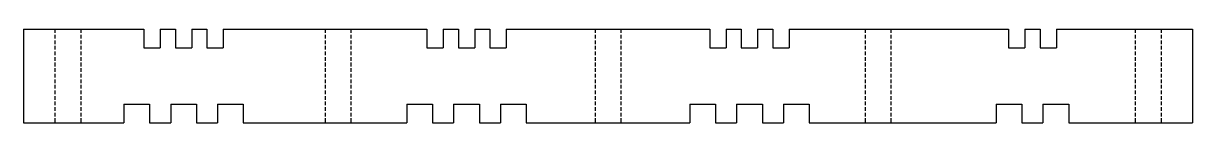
# Model space of a CAD drawing. Header units: millimetres. Extents: x 0 to 500, y 0 to 40.
import ezdxf

# ---------------------------------------------------------------- set-up
doc = ezdxf.new("R2010")
doc.units = ezdxf.units.MM
doc.linetypes.add('HIDDEN2', pattern=[4.7625, 3.175, -1.5875])
doc.layers.add('Comp-sub', color=6, linetype='Continuous')

# ---------------------------------------------------------------- blocks, each defined once
blk = doc.blocks.new('42PN307-311')
at = {"layer": 'Comp-sub'}
for points in [[(0, 40), (0, 0)], [(0, 40), (51.5, 40)], [(0, 40), (0, 0)], [(51.5, 40), (51.5, 32)], [(58.5, 40), (58.5, 32)], [(58.5, 40), (65, 40)], [(65, 40), (65, 32)], [(72, 40), (72, 32)], [(72, 40), (78.5, 40)], [(78.5, 40), (78.5, 32)], [(85.5, 40), (85.5, 32)], [(85.5, 40), (172.5, 40)], [(172.5, 40), (172.5, 32)], [(179.5, 40), (179.5, 32)], [(179.5, 40), (186, 40)], [(179.5, 40), (186, 40)], [(186, 40), (186, 32)], [(193, 40), (193, 32)], [(193, 40), (199.5, 40)], [(193, 40), (199.5, 40)], [(199.5, 40), (199.5, 32)], [(206.5, 40), (206.5, 32)], [(206.5, 40), (293.5, 40)], [(293.5, 40), (293.5, 32)], [(300.5, 40), (300.5, 32)], [(300.5, 40), (307, 40)], [(300.5, 40), (307, 40)], [(307, 40), (307, 32)], [(314, 40), (314, 32)], [(314, 40), (320.5, 40)], [(314, 40), (320.5, 40)], [(320.5, 40), (320.5, 32)], [(327.5, 40), (327.5, 32)], [(327.5, 40), (421.25, 40)], [(421.25, 40), (421.25, 32)], [(428.25, 40), (428.25, 32)], [(428.25, 40), (434.75, 40)], [(428.25, 40), (434.75, 40)], [(434.75, 40), (434.75, 32)], [(441.75, 40), (441.75, 32)], [(441.75, 40), (500, 40)], [(500, 40), (500, 0)], [(51.5, 32), (58.5, 32)], [(65, 32), (72, 32)], [(78.5, 32), (85.5, 32)], [(172.5, 32), (179.5, 32)], [(186, 32), (193, 32)], [(199.5, 32), (206.5, 32)], [(293.5, 32), (300.5, 32)], [(307, 32), (314, 32)], [(320.5, 32), (327.5, 32)], [(421.25, 32), (428.25, 32)], [(434.75, 32), (441.75, 32)], [(43, 8), (54, 8)], [(43, 8), (43, 0)], [(54, 8), (54, 0)], [(63, 8), (63, 0)], [(63, 8), (74, 8)], [(74, 8), (74, 0)], [(83, 8), (83, 0)], [(83, 8), (94, 8)], [(94, 8), (94, 0)], [(164, 8), (164, 0)], [(164, 8), (175, 8)], [(175, 8), (175, 0)], [(184, 8), (195, 8)], [(184, 8), (184, 0)], [(195, 8), (195, 0)], [(204, 8), (215, 8)], [(204, 8), (204, 0)], [(215, 8), (215, 0)], [(285, 8), (285, 0)], [(285, 8), (296, 8)], [(296, 8), (296, 0)], [(305, 8), (316, 8)], [(305, 8), (305, 0)], [(316, 8), (316, 0)], [(325, 8), (336, 8)], [(325, 8), (325, 0)], [(336, 8), (336, 0)], [(416, 8), (416, 0)], [(416, 8), (427, 8)], [(427, 8), (427, 0)], [(436, 8), (447, 8)], [(436, 8), (436, 0)], [(447, 8), (447, 0)], [(0, 0), (43, 0)], [(54, 0), (63, 0)], [(74, 0), (83, 0)], [(94, 0), (164, 0)], [(175, 0), (184, 0)], [(175, 0), (184, 0)], [(195, 0), (204, 0)], [(195, 0), (204, 0)], [(215, 0), (285, 0)], [(296, 0), (305, 0)], [(296, 0), (305, 0)], [(316, 0), (325, 0)], [(316, 0), (325, 0)], [(336, 0), (416, 0)], [(427, 0), (436, 0)], [(427, 0), (436, 0)], [(447, 0), (500, 0)]]:
    blk.add_lwpolyline(points, dxfattribs=at)
at = {"layer": 'Comp-sub', "linetype": 'HIDDEN2', "ltscale": 0.5}
for points in [[(13.5, 40), (13.5, 0)], [(24.5, 40), (24.5, 0)], [(129, 40), (129, 0)], [(140, 40), (140, 0)], [(244.5, 40), (244.5, 0)], [(255.5, 40), (255.5, 0)], [(360, 40), (360, 0)], [(371, 40), (371, 0)], [(475.5, 40), (475.5, 0)], [(486.5, 40), (486.5, 0)]]:
    blk.add_lwpolyline(points, dxfattribs=at)

msp = doc.modelspace()

# ---------------------------------------------------------------- block references
msp.add_blockref('42PN307-311', (0, 0))

doc.saveas('drawing.dxf')
